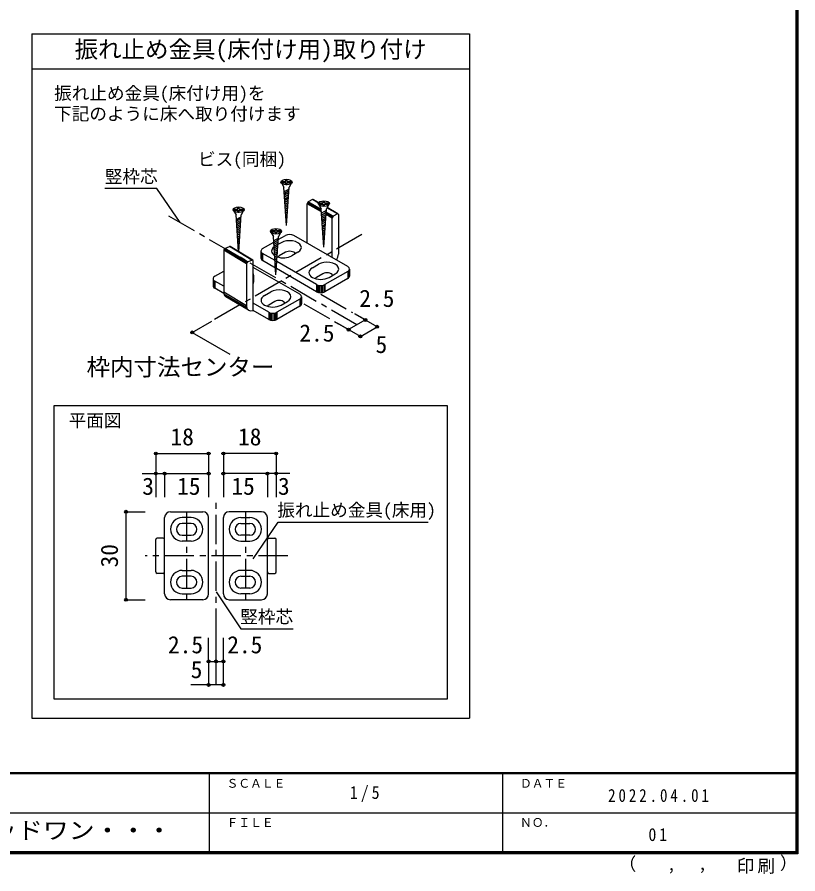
# Model space of a CAD drawing. Units: millimetres, scale not verified, with parts at other scales. Extents: x -973 to 977, y -718 to 696.
# Drawn here: x 312 to 977, y -718 to 12 of the extents above; entities that cross this region are included whole.
import ezdxf
from ezdxf.enums import TextEntityAlignment as Align

# ---------------------------------------------------------------- set-up
doc = ezdxf.new("R2010")
doc.units = ezdxf.units.MM
doc.header["$LTSCALE"] = 5
doc.header["$PDMODE"] = 32
doc.header["$PDSIZE"] = 2.5
doc.linetypes.add('CHAIN1', pattern=[8, 5, -1, 1, -1])
for name, color, linetype in [('0-7_金物', 7, 'Continuous'), ('0-A_文字', 3, 'Continuous'), ('0-B_寸法', 7, 'Continuous'), ('1-4_枠', 4, 'CHAIN1'), ('1-7_金物', 7, 'Continuous'), ('1-A_文字', 7, 'Continuous'), ('1-B_寸法', 7, 'Continuous'), ('F-1_枠', 6, 'Continuous'), ('F-A_文字', 7, 'Continuous')]:
    doc.layers.add(name, color=color, linetype=linetype)
doc.styles.add('ＭＳ ゴシック', font='')
doc.styles.get('ＭＳ ゴシック').set_extended_font_data('MS Gothic')

msp = doc.modelspace()

# ---------------------------------------------------------------- linework, layer by layer
at = {"layer": '0-7_金物'}
for p, q in [((537.019, -129.741), (538.843, -132.901)), ((537.124, -127.969), (537.124, -129.003)), ((537.124, -127.969), (540.487, -127.969)), ((537.124, -129.003), (540.487, -129.003)), ((540.487, -126.453), (541.521, -126.453)), ((540.487, -127.969), (540.487, -126.453)), ((540.487, -130.519), (540.487, -129.003)), ((540.487, -130.519), (541.521, -130.519)), ((541.521, -127.969), (541.521, -126.453)), ((541.521, -127.969), (544.884, -127.969)), ((541.521, -129.003), (544.884, -129.003)), ((541.521, -130.519), (541.521, -129.003)), ((544.99, -129.741), (543.165, -132.901)), ((544.884, -129.003), (544.884, -127.969)), ((541.004, -165.52), (538.843, -132.901)), ((543.061, -134.475), (539.096, -136.72)), ((542.953, -136.104), (539.196, -138.23)), ((542.845, -137.732), (539.297, -139.741)), ((541.004, -165.52), (543.165, -132.901)), ((542.737, -139.36), (539.397, -141.251)), ((542.63, -140.988), (539.497, -142.762)), ((542.522, -142.616), (539.597, -144.272)), ((542.414, -144.244), (539.697, -145.782)), ((542.306, -145.872), (539.797, -147.293)), ((570.747, -152.539), (559.124, -145.828)), ((570.723, -152.177), (559.337, -145.603)), ((563.101, -143.395), (559.566, -145.436)), ((570.703, -151.866), (559.566, -145.436)), ((568.224, -146.353), (563.101, -143.395)), ((568.316, -146.176), (563.33, -143.298)), ((568.384, -146.072), (563.543, -143.277)), ((568.409, -146.037), (563.726, -143.333)), ((572.307, -144.824), (573.341, -144.824)), ((572.307, -146.34), (572.307, -144.824)), ((573.341, -146.34), (573.341, -144.824)), ((496.314, -151.531), (499.677, -151.531)), ((496.314, -151.531), (496.314, -152.565)), ((496.314, -152.565), (499.677, -152.565)), ((499.677, -151.531), (499.677, -150.015)), ((499.677, -150.015), (500.71, -150.015)), ((499.677, -154.081), (499.677, -152.565)), ((500.71, -151.531), (500.71, -150.015)), ((500.71, -151.531), (504.073, -151.531)), ((504.073, -152.565), (504.073, -151.531)), ((542.198, -147.5), (539.897, -148.803)), ((542.09, -149.129), (539.997, -150.314)), ((541.982, -150.757), (540.097, -151.824)), ((541.875, -152.385), (540.197, -153.334)), ((558.682, -180.648), (558.682, -146.967)), ((570.843, -153.989), (558.682, -146.967)), ((570.823, -153.678), (558.712, -146.686)), ((570.799, -153.316), (558.8, -146.389)), ((570.773, -152.927), (558.941, -146.096)), ((568.839, -148.112), (570.663, -151.272)), ((568.944, -146.34), (568.944, -147.374)), ((568.944, -146.34), (572.307, -146.34)), ((568.944, -147.374), (572.307, -147.374)), ((572.824, -183.891), (570.663, -151.272)), ((574.881, -152.847), (570.916, -155.091)), ((572.307, -148.89), (572.307, -147.374)), ((572.307, -148.89), (573.341, -148.89)), ((572.824, -183.891), (574.985, -151.272)), ((573.341, -146.34), (576.704, -146.34)), ((573.341, -147.374), (576.704, -147.374)), ((573.341, -148.89), (573.341, -147.374)), ((576.809, -148.112), (574.985, -151.272)), ((584.315, -155.643), (575.425, -150.51)), ((584.543, -155.545), (575.524, -150.338)), ((584.757, -155.524), (575.587, -150.23)), ((584.94, -155.581), (575.608, -150.193)), ((576.704, -147.374), (576.704, -146.34)), ((496.208, -153.303), (498.033, -156.463)), ((500.106, -187.765), (498.033, -156.463)), ((502.25, -158.038), (498.286, -160.282)), ((502.142, -159.666), (498.386, -161.792)), ((499.677, -154.081), (500.71, -154.081)), ((500.274, -187.865), (502.354, -156.463)), ((504.179, -153.303), (502.354, -156.463)), ((541.767, -154.013), (540.297, -154.845)), ((541.659, -155.641), (540.397, -156.355)), ((541.551, -157.269), (540.497, -157.866)), ((541.443, -158.897), (540.597, -159.376)), ((541.335, -160.525), (540.697, -160.887)), ((574.773, -154.475), (571.016, -156.601)), ((574.665, -156.103), (571.116, -158.112)), ((574.557, -157.731), (571.216, -159.622)), ((574.449, -159.359), (571.316, -161.133)), ((579.895, -159.215), (574.659, -156.192)), ((579.925, -158.933), (574.678, -155.904)), ((580.014, -158.636), (574.7, -155.569)), ((580.154, -158.344), (574.724, -155.209)), ((580.337, -158.076), (574.748, -154.849)), ((580.55, -157.851), (574.77, -154.514)), ((580.779, -157.684), (574.789, -154.226)), ((579.895, -192.895), (579.895, -159.215)), ((584.315, -155.643), (580.779, -157.684)), ((585.199, -156.153), (585.199, -189.833)), ((502.034, -161.294), (498.486, -163.303)), ((501.927, -162.922), (498.586, -164.813)), ((501.819, -164.55), (498.686, -166.324)), ((501.711, -166.178), (498.786, -167.834)), ((501.603, -167.806), (498.886, -169.345)), ((541.227, -162.154), (540.797, -162.397)), ((574.341, -160.987), (571.417, -162.643)), ((574.234, -162.615), (571.517, -164.154)), ((574.126, -164.243), (571.617, -165.664)), ((574.018, -165.872), (571.717, -167.174)), ((573.91, -167.5), (571.817, -168.685)), ((501.495, -169.434), (498.986, -170.855)), ((501.387, -171.063), (499.086, -172.365)), ((501.279, -172.691), (499.186, -173.876)), ((501.172, -174.319), (499.286, -175.386)), ((528.028, -171.675), (529.852, -174.834)), ((528.133, -169.903), (531.496, -169.903)), ((528.133, -169.903), (528.133, -170.936)), ((528.133, -170.936), (531.496, -170.936)), ((532.013, -207.453), (529.852, -174.834)), ((531.496, -169.903), (531.496, -168.387)), ((531.496, -168.387), (532.53, -168.387)), ((531.496, -172.453), (531.496, -170.936)), ((531.496, -172.453), (532.53, -172.453)), ((532.013, -207.453), (534.174, -174.834)), ((532.53, -169.903), (532.53, -168.387)), ((532.53, -169.903), (535.893, -169.903)), ((533.994, -177.551), (540.12, -174.014)), ((535.998, -171.675), (534.174, -174.834)), ((535.893, -170.936), (535.893, -169.903)), ((593.153, -200.55), (547.192, -174.014)), ((573.802, -169.128), (571.917, -170.195)), ((573.694, -170.756), (572.017, -171.706)), ((573.586, -172.384), (572.117, -173.216)), ((573.479, -174.012), (572.217, -174.726)), ((501.064, -175.947), (499.386, -176.897)), ((500.956, -177.575), (499.486, -178.407)), ((500.848, -179.203), (499.586, -179.917)), ((500.74, -180.831), (499.686, -181.428)), ((520.675, -185.241), (530.178, -179.754)), ((534.07, -176.409), (530.105, -178.653)), ((533.962, -178.037), (530.205, -180.164)), ((533.854, -179.665), (530.305, -181.674)), ((533.746, -181.293), (530.406, -183.184)), ((536.585, -180.137), (533.713, -181.796)), ((573.371, -175.64), (572.317, -176.237)), ((573.263, -177.269), (572.417, -177.747)), ((573.155, -178.897), (572.517, -179.258)), ((573.047, -180.525), (572.617, -180.768)), ((506.823, -198.082), (487.539, -186.591)), ((487.539, -186.591), (487.539, -222.315)), ((506.855, -197.788), (487.572, -186.298)), ((506.951, -197.487), (487.667, -185.996)), ((507.103, -197.199), (487.819, -185.708)), ((507.301, -196.944), (488.018, -185.453)), ((507.532, -196.739), (488.249, -185.248)), ((488.496, -185.107), (492.327, -183.5)), ((507.78, -196.598), (488.496, -185.107)), ((511.61, -194.991), (492.327, -183.5)), ((511.858, -194.924), (492.575, -183.433)), ((512.089, -194.935), (492.805, -183.444)), ((512.287, -195.024), (493.004, -183.533)), ((500.632, -182.46), (499.786, -182.938)), ((500.524, -184.088), (499.887, -184.449)), ((500.416, -185.716), (499.987, -185.959)), ((519.211, -187.282), (519.211, -193.406)), ((519.381, -188.029), (519.381, -194.153)), ((519.88, -188.725), (519.88, -194.849)), ((520.675, -189.323), (520.675, -195.447)), ((531.215, -195.409), (520.675, -189.323)), ((533.638, -182.921), (530.506, -184.695)), ((533.531, -184.549), (530.606, -186.205)), ((533.423, -186.177), (530.706, -187.716)), ((533.315, -187.806), (530.806, -189.226)), ((533.207, -189.434), (530.906, -190.737)), ((540.12, -188.302), (534.817, -191.364)), ((550.727, -188.302), (545.424, -191.364)), ((507.78, -196.598), (511.61, -194.991)), ((512.568, -237.89), (512.568, -195.672)), ((531.637, -201.776), (520.675, -195.447)), ((533.099, -191.062), (531.006, -192.247)), ((532.991, -192.69), (531.106, -193.757)), ((532.883, -194.318), (531.206, -195.268)), ((532.776, -195.946), (531.306, -196.778)), ((566.637, -215.859), (532.752, -196.296)), ((506.823, -198.082), (506.823, -233.806)), ((552.343, -224.112), (512.568, -201.148)), ((532.668, -197.574), (531.406, -198.289)), ((532.56, -199.203), (531.506, -199.799)), ((532.452, -200.831), (531.606, -201.309)), ((532.344, -202.459), (531.706, -202.82)), ((532.236, -204.087), (531.806, -204.33)), ((566.637, -221.983), (532.362, -202.194)), ((563.101, -201.571), (568.405, -198.509)), ((593.948, -204.035), (593.948, -210.158)), ((594.448, -203.338), (594.448, -209.462)), ((594.618, -202.591), (594.618, -208.715)), ((478.4, -210.844), (478.4, -216.968)), ((478.57, -211.591), (478.57, -217.715)), ((479.864, -208.803), (487.539, -204.372)), ((512.845, -207.782), (512.845, -213.906)), ((571.94, -206.674), (566.637, -209.735)), ((593.153, -204.632), (573.708, -215.859)), ((593.153, -210.756), (573.708, -221.983)), ((577.244, -209.735), (582.547, -206.674)), ((593.153, -204.632), (593.153, -210.756)), ((479.07, -212.287), (479.07, -218.411)), ((487.539, -217.316), (479.864, -212.885)), ((479.864, -212.885), (479.864, -219.009)), ((566.637, -215.859), (566.637, -221.983)), ((567.672, -216.318), (567.672, -222.442)), ((568.878, -216.606), (568.878, -222.73)), ((570.172, -216.705), (570.172, -222.828)), ((571.467, -216.606), (571.467, -222.73)), ((572.672, -216.318), (572.672, -222.442)), ((573.708, -215.859), (573.708, -221.983)), ((487.643, -223.5), (479.864, -219.009)), ((506.823, -233.806), (487.539, -222.315)), ((507.018, -235.405), (487.735, -223.914)), ((507.592, -236.73), (488.309, -225.24)), ((508.505, -237.692), (489.222, -226.202)), ((522.291, -225.133), (527.594, -222.071)), ((553.807, -226.153), (553.807, -232.277)), ((525.826, -239.421), (512.568, -231.767)), ((531.129, -230.236), (525.826, -233.298)), ((552.343, -228.195), (532.897, -239.421)), ((536.433, -233.298), (541.736, -230.236)), ((552.343, -228.195), (552.343, -234.318)), ((553.137, -227.597), (553.137, -233.72)), ((553.637, -226.9), (553.637, -233.024)), ((525.826, -245.545), (512.568, -237.89)), ((525.826, -239.421), (525.826, -245.545)), ((526.862, -239.88), (526.862, -246.004)), ((528.068, -240.169), (528.068, -246.292)), ((529.362, -240.267), (529.362, -246.391)), ((530.656, -240.169), (530.656, -246.292)), ((531.862, -239.88), (531.862, -246.004)), ((552.343, -234.318), (532.897, -245.545)), ((532.897, -239.421), (532.897, -245.545)), ((343.017, -569.058), (343.017, -318.923)), ((677.876, -569.058), (343.017, -569.058))]:
    msp.add_line(p, q, dxfattribs=at)
for points in [[(500.71, -154.081), (500.71, -152.565), (504.073, -152.565)], [(532.53, -172.453), (532.53, -170.936), (535.893, -170.936)], [(343.017, -318.923), (677.876, -318.923), (677.876, -569.058)]]:
    msp.add_lwpolyline(points, dxfattribs=at)
for centre in [(541.004, -128.486), (572.824, -146.857), (500.193, -152.048), (532.013, -170.42)]:
    msp.add_ellipse(centre, major_axis=(4.71, 0), ratio=0.5, dxfattribs=at)
for centre, major_axis, ratio, start_param, end_param in [((559.566, -146.457), (0.625, 1.083), 0.57735, 0.7853982, 2.3561945), ((563.101, -144.416), (0.625, 1.083), 0.57735, 6.2831853, 7.0685835), ((580.779, -158.704), (0.625, 1.083), 0.57735, 0.7853982, 2.3561945), ((584.315, -156.663), (0.625, 1.083), 0.57735, 5.4977871, 7.0685835), ((543.656, -176.055), (-5, 0), 0.57735, 3.9269908, 5.4977871), ((543.656, -184.22), (10, 0), 0.57735, 5.4977871, 8.6393798), ((488.496, -186.19), (0.64, 1.074), 0.663414, 0.7318184, 2.3026147), ((492.327, -184.583), (0.64, 1.074), 0.663414, 6.2296055, 7.0150037), ((524.211, -187.282), (-5, 0), 0.57735, 5.4977871, 7.0685835), ((538.353, -187.282), (10, 0), 0.57735, 2.4831952, 3.8764508), ((543.656, -190.344), (5, 0), 0.57735, 0.2617994, 2.3561945), ((507.78, -197.68), (0.64, 1.074), 0.663414, 0.7318184, 2.3026147), ((511.61, -196.073), (0.64, 1.074), 0.663414, 5.4442074, 7.0150037), ((524.211, -193.406), (-5, 0), 0.57735, 6.2831853, 7.0685835), ((538.353, -187.282), (10, 0), 0.57735, 4.1506266, 5.4977871), ((538.353, -193.406), (5, 0), 0.57735, 2.3561945, 2.7802255), ((575.476, -202.591), (10, 0), 0.57735, 5.4977871, 8.6393798), ((579.895, -192.895), (3.75, 6.495), 0.57735, 4.712389, 5.4977871), ((570.172, -205.653), (10, 0), 0.57735, 2.3561945, 5.4977871), ((589.618, -202.591), (-5, 0), 0.57735, 2.3561945, 3.9269908), ((483.4, -210.844), (-5, 0), 0.57735, 5.4977871, 7.0685835), ((502.845, -207.782), (10, 0), 0.57735, 6.047146, 6.5192246), ((570.172, -211.777), (5, 0), 0.57735, 2.3561945, 2.7802255), ((575.476, -208.715), (5, 0), 0.57735, 0.2617994, 2.3561945), ((589.618, -208.715), (-5, 0), 0.57735, 2.3561945, 3.1415927), ((483.4, -216.968), (-5, 0), 0.57735, 6.2831853, 7.0685835), ((502.845, -213.906), (10, 0), 0.57735, 6.047146, 6.5192246), ((570.172, -213.818), (-5, 0), 0.57735, 0.7853982, 2.3561945), ((493.284, -219.905), (3.839, 6.443), 0.663414, 2.3026147, 3.0880129), ((529.362, -229.215), (10, 0), 0.57735, 2.3561945, 5.4977871), ((534.665, -226.153), (10, 0), 0.57735, 5.4977871, 8.6393798), ((548.807, -226.153), (-5, 0), 0.57735, 2.3561945, 3.9269908), ((570.172, -219.942), (-5, 0), 0.57735, 0.7853982, 2.3561945), ((529.362, -235.339), (5, 0), 0.57735, 2.3561945, 2.7802255), ((534.665, -232.277), (5, 0), 0.57735, 0.2617994, 2.3561945), ((548.807, -232.277), (-5, 0), 0.57735, 2.3561945, 3.1415927), ((512.568, -231.395), (3.839, 6.443), 0.663414, 2.3026147, 3.873411), ((529.362, -237.38), (-5, 0), 0.57735, 0.7853982, 2.3561945), ((529.362, -243.504), (-5, 0), 0.57735, 0.7853982, 2.3561945)]:
    msp.add_ellipse(centre, major_axis=major_axis, ratio=ratio, start_param=start_param, end_param=end_param, dxfattribs=at)
at = {"layer": '0-A_文字'}
for p, q in [((324.153, -2.151), (696.865, -2.151)), ((324.153, -2.151), (324.153, -585.318)), ((696.865, -2.151), (696.865, -585.318)), ((324.153, -32.151), (696.865, -32.151)), ((324.153, -585.318), (696.865, -585.318))]:
    msp.add_line(p, q, dxfattribs=at)
at = {"layer": '0-A_文字', "color": 4}
for p, q in [((430.635, -133.988), (386.231, -133.988)), ((450.319, -163.08), (430.635, -133.988)), ((512.604, -449.566), (533.828, -418.199)), ((533.828, -418.199), (661.816, -418.199)), ((480.989, -477.671), (502.213, -509.039)), ((502.213, -509.039), (546.618, -509.039))]:
    msp.add_line(p, q, dxfattribs=at)
at = {"layer": '0-B_寸法', "color": 4, "linetype": 'CHAIN1'}
for p, q in [((601.063, -250.112), (438.91, -156.493)), ((605.255, -173.151), (479.504, -245.753)), ((570.172, -224.024), (597.279, -239.674)), ((555.878, -232.277), (585.275, -249.249))]:
    msp.add_line(p, q, dxfattribs=at)
at = {"layer": '0-B_寸法', "color": 4}
for p, q in [((608.21, -245.985), (599.239, -240.806)), ((460.72, -256.598), (477.364, -246.988)), ((608.21, -245.985), (593.916, -254.238)), ((618.21, -251.759), (599.569, -240.996)), ((585.275, -249.249), (593.916, -254.238)), ((603.916, -260.011), (585.275, -249.249)), ((603.916, -260.011), (618.21, -251.759)), ((460.72, -256.598), (492.6, -275.003))]:
    msp.add_line(p, q, dxfattribs=at)
at = {"layer": '0-B_寸法'}
for p in [(608.21, -245.985), (460.72, -256.598), (593.916, -254.238), (618.21, -251.759), (603.916, -260.011)]:
    msp.add_point(p, dxfattribs=at)
at = {"layer": '1-4_枠'}
for p, q in [((480.947, -556.855), (480.947, -399.323)), ((455.947, -409.323), (455.947, -484.323)), ((505.947, -409.323), (505.947, -484.323)), ((542.197, -446.823), (420.493, -446.823))]:
    msp.add_line(p, q, dxfattribs=at)
at = {"layer": '1-7_金物'}
for p, q in [((437.197, -479.323), (437.197, -414.323)), ((442.197, -409.323), (469.697, -409.323)), ((459.697, -414.323), (452.197, -414.323)), ((474.697, -479.323), (474.697, -414.323)), ((487.197, -479.323), (487.197, -414.323)), ((519.697, -409.323), (492.197, -409.323)), ((502.197, -414.323), (509.697, -414.323)), ((524.697, -479.323), (524.697, -414.323)), ((459.697, -419.323), (452.197, -419.323)), ((502.197, -419.323), (509.697, -419.323)), ((452.197, -429.323), (459.697, -429.323)), ((509.697, -429.323), (502.197, -429.323)), ((429.697, -460.573), (429.697, -433.073)), ((435.947, -431.823), (430.947, -431.823)), ((459.697, -434.323), (452.197, -434.323)), ((502.197, -434.323), (509.697, -434.323)), ((525.947, -431.823), (530.947, -431.823)), ((532.197, -460.573), (532.197, -433.073)), ((452.197, -459.323), (459.697, -459.323)), ((509.697, -459.323), (502.197, -459.323)), ((435.947, -461.823), (430.947, -461.823)), ((459.697, -464.323), (452.197, -464.323)), ((502.197, -464.323), (509.697, -464.323)), ((525.947, -461.823), (530.947, -461.823)), ((452.197, -474.323), (459.697, -474.323)), ((509.697, -474.323), (502.197, -474.323)), ((452.197, -479.323), (459.697, -479.323)), ((509.697, -479.323), (502.197, -479.323)), ((469.697, -484.323), (442.197, -484.323)), ((492.197, -484.323), (519.697, -484.323))]:
    msp.add_line(p, q, dxfattribs=at)
for centre, radius, start, end in [((442.197, -414.323), 5, 90, 180), ((452.197, -424.323), 10, 90, 270), ((459.697, -424.323), 10, 270, 90), ((469.697, -414.323), 5, 0, 90), ((492.197, -414.323), 5, 90, 180), ((502.197, -424.323), 10, 90, 270), ((509.697, -424.323), 10, 270, 90), ((519.697, -414.323), 5, 0, 90), ((452.197, -424.323), 5, 90, 270), ((459.697, -424.323), 5, 270, 90), ((502.197, -424.323), 5, 90, 270), ((509.697, -424.323), 5, 270, 90), ((430.947, -433.073), 1.25, 90, 180), ((435.947, -433.073), 1.25, 0, 90), ((525.947, -433.073), 1.25, 90, 180), ((530.947, -433.073), 1.25, 0, 90), ((452.197, -469.323), 10, 90, 270), ((459.697, -469.323), 10, 270, 90), ((502.197, -469.323), 10, 90, 270), ((509.697, -469.323), 10, 270, 90), ((430.947, -460.573), 1.25, 180, 270), ((435.947, -460.573), 1.25, 270, 0), ((452.197, -469.323), 5, 90, 270), ((459.697, -469.323), 5, 270, 90), ((502.197, -469.323), 5, 90, 270), ((509.697, -469.323), 5, 270, 90), ((525.947, -460.573), 1.25, 180, 270), ((530.947, -460.573), 1.25, 270, 0), ((442.197, -479.323), 5, 180, 270), ((469.697, -479.323), 5, 270, 0), ((492.197, -479.323), 5, 180, 270), ((519.697, -479.323), 5, 270, 0)]:
    msp.add_arc(centre, radius, start, end, dxfattribs=at)
at = {"layer": '1-B_寸法', "color": 4}
for p, q in [((429.697, -359.715), (474.697, -359.715)), ((429.697, -359.715), (429.697, -376.823)), ((474.697, -359.715), (474.697, -376.823)), ((487.197, -359.715), (487.197, -376.823)), ((532.197, -359.715), (487.197, -359.715)), ((532.197, -359.715), (532.197, -376.823)), ((418.132, -376.823), (437.197, -376.823)), ((429.697, -376.823), (429.697, -396.823)), ((437.197, -376.823), (437.197, -396.823)), ((437.197, -376.823), (474.697, -376.823)), ((474.697, -376.823), (474.697, -396.823)), ((524.697, -376.823), (487.197, -376.823)), ((487.197, -376.823), (487.197, -396.823)), ((524.697, -376.823), (524.697, -396.823)), ((543.762, -376.823), (524.697, -376.823)), ((532.197, -376.823), (532.197, -396.823)), ((404.314, -409.323), (420.493, -409.323)), ((404.314, -484.323), (404.314, -409.323)), ((404.314, -484.323), (420.493, -484.323)), ((474.697, -536.839), (474.697, -516.839)), ((480.947, -536.839), (480.947, -516.839)), ((487.197, -536.839), (487.197, -516.839)), ((474.697, -536.839), (474.697, -556.855)), ((474.697, -536.839), (480.947, -536.839)), ((480.947, -536.839), (487.197, -536.839)), ((487.197, -556.855), (487.197, -536.839)), ((487.197, -556.855), (459.398, -556.855))]:
    msp.add_line(p, q, dxfattribs=at)
at = {"layer": '1-B_寸法'}
for p in [(429.697, -359.715), (474.697, -359.715), (487.197, -359.715), (532.197, -359.715), (429.697, -376.823), (437.197, -376.823), (474.697, -376.823), (487.197, -376.823), (524.697, -376.823), (532.197, -376.823), (404.314, -409.323), (404.314, -484.323), (474.697, -536.839), (480.947, -536.839), (487.197, -536.839), (474.697, -556.855), (487.197, -556.855)]:
    msp.add_point(p, dxfattribs=at)
at = {"layer": 'F-1_枠'}
for p, q in [((974.986, 695.833), (974.986, -700.833)), ((975.82, 695.833), (975.82, -700.833)), ((976.653, 695.833), (976.653, -700.833)), ((976.653, -631.667), (-973.347, -631.667)), ((976.653, -632.5), (-973.347, -632.5)), ((474.986, -632.5), (474.986, -699.167)), ((724.986, -632.5), (724.986, -699.167)), ((1.653, -665.833), (974.986, -665.834)), ((976.653, -699.167), (-973.347, -699.167)), ((976.653, -700), (-973.347, -700)), ((976.653, -700.833), (-973.347, -700.833))]:
    msp.add_line(p, q, dxfattribs=at)

# ---------------------------------------------------------------- texts
at = {"layer": '0-A_文字', "color": 7, "style": 'ＭＳ ゴシック'}
for s, height, p in [('振れ止め金具(床付け用)取り付け', 14.66, (360.509, -27.151)), ('振れ止め金具(床付け用)を', 11, (343.062, -61.61)), ('下記のように床へ取り付けます', 11, (343.062, -79.147)), ('平面図', 11, (355.459, -340.4))]:
    msp.add_text(s, height=height, dxfattribs=at).set_placement(p, align=Align.BOTTOM_LEFT)
at = {"layer": '0-B_寸法', "style": 'ＭＳ ゴシック'}
for s, height, p in [('ビス(同梱)', 11, (465.576, -117.823)), ('2.5', 14.66, (603.045, -239.262)), ('2.5', 14.66, (551.982, -268.794)), ('5', 14.66, (616.851, -278.524)), ('枠内寸法センター', 14.66, (370.71, -297.767))]:
    msp.add_text(s, height=height, dxfattribs=at).set_placement(p, align=Align.BOTTOM_LEFT)
at = {"layer": '1-A_文字', "style": 'ＭＳ ゴシック'}
for s, p in [('竪枠芯', (386.231, -132.489)), ('振れ止め金具(床用)', (533.233, -416.7)), ('竪枠芯', (501.618, -507.54))]:
    msp.add_text(s, height=11, dxfattribs=at).set_placement(p, align=Align.BOTTOM_LEFT)
at = {"layer": '1-B_寸法', "style": 'ＭＳ ゴシック'}
for s, p in [('18', (442.197, -357.215)), ('18', (499.697, -357.215)), ('3', (418.132, -399.323)), ('15', (447.822, -399.323)), ('15', (494.072, -399.323)), ('3', (533.762, -399.323)), ('2.5', (440.01, -534.339)), ('2.5', (490.538, -534.339)), ('5', (459.398, -555.467))]:
    msp.add_text(s, height=14.66, dxfattribs=at).set_placement(p, align=Align.BOTTOM_LEFT)
msp.add_text('30', height=14.66, rotation=90, dxfattribs=at).set_placement((401.814, -456.823), align=Align.BOTTOM_LEFT)
at = {"layer": 'F-A_文字', "style": 'ＭＳ ゴシック'}
for s, height, p in [('ＳＣＡＬＥ', 7.331, (489.986, -646.667)), ('ＤＡＴＥ', 7.331, (739.986, -646.667)), ('ＦＩＬＥ', 7.331, (489.986, -680)), ('ＮＯ．', 7.331, (739.986, -680.001)), ('（', 11, (823.992, -718.052)), ('）', 11, (961.387, -717.355)), (',', 11, (865.199, -718.052)), (',', 11, (891.686, -717.588))]:
    msp.add_text(s, height=height, dxfattribs=at).set_placement(p, align=Align.BOTTOM_LEFT)
at = {"layer": 'F-A_文字', "style": 'ＭＳ ゴシック', "width": 1.1}
msp.add_text('ウッドワン・・・', height=14.66, dxfattribs=at).set_placement((267.486, -692.5), align=Align.BOTTOM_LEFT)
at = {"layer": 'F-A_文字', "char_height": 11, "attachment_point": 7, "style": 'ＭＳ ゴシック'}
for s, insert in [('\\T1.38;\\W0.9;1/5', (594.986, -656.667)), ('\\T1.39;\\W0.85;2022.04.01', (814.986, -656.667)), ('\\T1.36;\\W0.9;01', (849.361, -690.001)), ('\\T1.17;印刷', (924.678, -717.82))]:
    msp.add_mtext(s, dxfattribs=dict(at, insert=insert))

doc.saveas('drawing.dxf')
